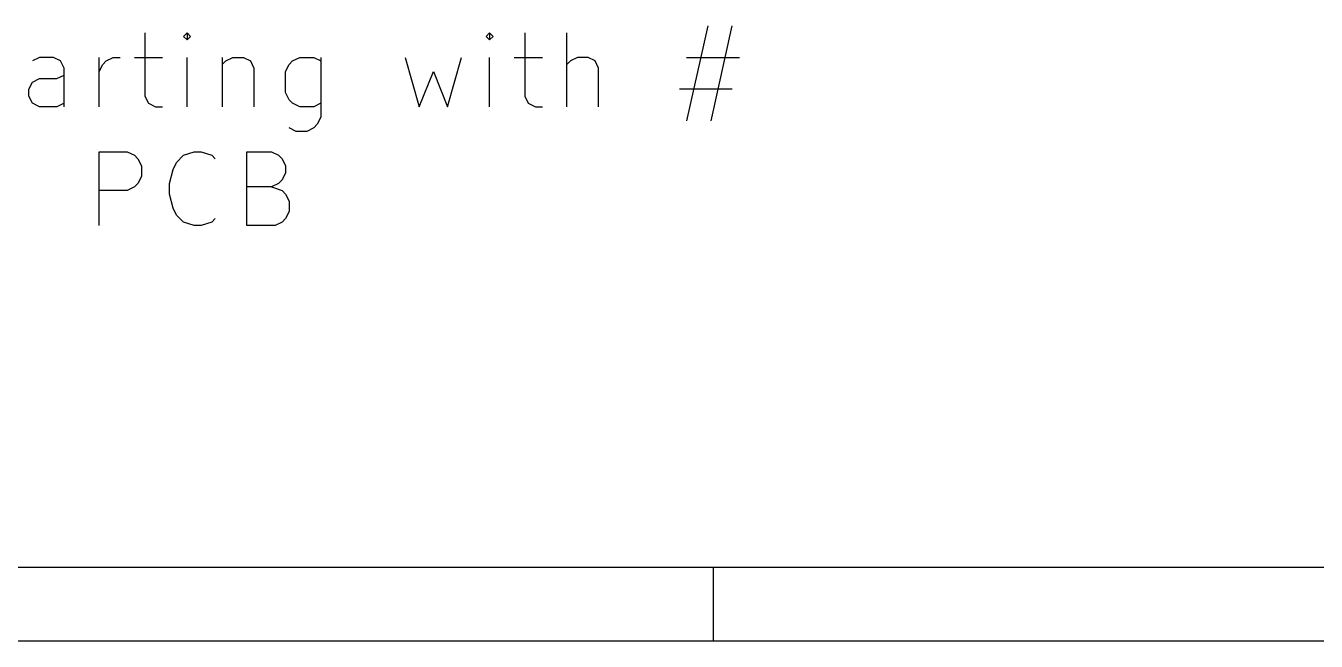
# Model space of a CAD drawing. Header units: millimetres. Extents: x 10 to 287, y -200 to -10.
# Drawn here: x 141.32 to 176.38, y -200.01 to -183.29 of the extents above; entities that cross this region are included whole.
import ezdxf

# ---------------------------------------------------------------- set-up
doc = ezdxf.new("R2010")
doc.units = ezdxf.units.MM
doc.layers.add('LIGHTBLUE', color=172, linetype='CONTINUOUS')
doc.layers.add('RED', color=14, linetype='CONTINUOUS')

msp = doc.modelspace()

# ---------------------------------------------------------------- linework, layer by layer
at = {"layer": 'LIGHTBLUE', "linetype": 'CONTINUOUS'}
for p, q in [((159.8484, -183.2931), (159.2751, -185.873)), ((159.9439, -185.873), (160.5172, -183.2931)), ((144.5601, -183.4842), (144.5601, -185.2041)), ((145.7067, -183.4842), (145.6112, -183.5798)), ((145.6112, -183.5798), (145.7067, -183.6753)), ((145.8023, -183.5798), (145.7067, -183.4842)), ((145.7067, -183.4842), (145.7067, -183.6753)), ((145.7067, -183.6753), (145.8023, -183.5798)), ((153.9242, -183.4842), (153.8287, -183.5798)), ((153.8287, -183.5798), (153.9242, -183.6753)), ((154.0198, -183.5798), (153.9242, -183.4842)), ((153.9242, -183.4842), (153.9242, -183.6753)), ((153.9242, -183.6753), (154.0198, -183.5798)), ((154.8797, -183.4842), (154.8797, -185.2041)), ((156.0263, -185.4908), (156.0263, -183.4842)), ((141.6935, -184.1531), (141.5024, -184.2486)), ((142.0757, -184.1531), (141.6935, -184.1531)), ((142.2668, -184.2486), (142.0757, -184.1531)), ((142.3624, -184.4397), (142.2668, -184.2486)), ((143.3179, -185.4908), (143.3179, -184.1531)), ((143.3179, -184.5353), (143.4135, -184.3442)), ((143.4135, -184.3442), (143.509, -184.2486)), ((143.509, -184.2486), (143.7001, -184.1531)), ((143.7001, -184.1531), (143.8912, -184.1531)), ((144.2735, -184.1531), (145.0379, -184.1531)), ((145.7067, -185.4908), (145.7067, -184.1531)), ((146.6622, -184.1531), (146.6622, -185.4908)), ((146.6622, -184.3442), (146.7578, -184.2486)), ((146.7578, -184.2486), (146.9489, -184.1531)), ((146.9489, -184.1531), (147.2355, -184.1531)), ((147.2355, -184.1531), (147.4266, -184.2486)), ((147.4266, -184.2486), (147.5222, -184.4397)), ((148.3822, -184.5353), (148.4777, -184.3442)), ((148.4777, -184.3442), (148.5733, -184.2486)), ((148.5733, -184.2486), (148.7644, -184.1531)), ((148.7644, -184.1531), (149.1466, -184.1531)), ((149.1466, -184.1531), (149.3377, -184.2486)), ((149.3377, -184.1531), (149.3377, -185.7775)), ((151.6309, -184.1531), (152.0131, -185.4908)), ((152.7775, -185.4908), (153.1597, -184.1531)), ((153.9242, -185.4908), (153.9242, -184.1531)), ((154.5931, -184.1531), (155.3575, -184.1531)), ((156.1219, -184.2486), (156.0263, -184.3442)), ((156.313, -184.1531), (156.1219, -184.2486)), ((156.5996, -184.1531), (156.313, -184.1531)), ((156.7907, -184.2486), (156.5996, -184.1531)), ((156.8863, -184.4397), (156.7907, -184.2486)), ((159.2751, -184.1531), (160.7083, -184.1531)), ((141.5024, -184.8219), (141.6935, -184.7264)), ((141.6935, -184.7264), (142.1713, -184.7264)), ((142.1713, -184.7264), (142.3624, -184.6308)), ((142.3624, -185.4908), (142.3624, -184.4397)), ((147.5222, -184.4397), (147.5222, -185.4908)), ((148.3822, -185.1086), (148.3822, -184.5353)), ((152.0131, -185.4908), (152.3953, -184.5353)), ((152.3953, -184.5353), (152.7775, -185.4908)), ((156.8863, -185.4908), (156.8863, -184.4397)), ((141.4069, -185.013), (141.5024, -184.8219)), ((141.4069, -185.2041), (141.4069, -185.013)), ((160.5172, -185.013), (159.084, -185.013)), ((141.5024, -185.3953), (141.4069, -185.2041)), ((141.6935, -185.4908), (141.5024, -185.3953)), ((142.3624, -185.3953), (142.1713, -185.4908)), ((144.5601, -185.2041), (144.6557, -185.3953)), ((144.6557, -185.3953), (144.8468, -185.4908)), ((148.4777, -185.2997), (148.3822, -185.1086)), ((148.5733, -185.3953), (148.4777, -185.2997)), ((148.7644, -185.4908), (148.5733, -185.3953)), ((149.3377, -185.3953), (149.1466, -185.4908)), ((154.8797, -185.2041), (154.9753, -185.3953)), ((154.9753, -185.3953), (155.1664, -185.4908)), ((142.1713, -185.4908), (141.6935, -185.4908)), ((144.8468, -185.4908), (145.0379, -185.4908)), ((149.1466, -185.4908), (148.7644, -185.4908)), ((149.3377, -185.7775), (149.2421, -185.9686)), ((155.1664, -185.4908), (155.3575, -185.4908)), ((148.6688, -186.1597), (148.4777, -186.0641)), ((149.1466, -186.0641), (148.9555, -186.1597)), ((149.2421, -185.9686), (149.1466, -186.0641)), ((148.9555, -186.1597), (148.6688, -186.1597)), ((143.3178, -188.7213), (143.3178, -186.7147)), ((143.3178, -186.7147), (144.0822, -186.7147)), ((144.0822, -186.7147), (144.2733, -186.8103)), ((144.2733, -186.8103), (144.3689, -186.9058)), ((145.42, -187.0014), (145.6111, -186.8103)), ((145.6111, -186.8103), (145.8977, -186.7147)), ((145.8977, -186.7147), (146.0888, -186.7147)), ((146.0888, -186.7147), (146.3755, -186.8103)), ((146.3755, -186.8103), (146.471, -186.9058)), ((147.331, -188.7213), (147.331, -186.7147)), ((147.331, -186.7147), (147.9999, -186.7147)), ((147.9999, -186.7147), (148.191, -186.8103)), ((148.191, -186.8103), (148.2865, -186.9058)), ((144.3689, -186.9058), (144.4644, -187.0969)), ((144.4644, -187.0969), (144.4644, -187.3836)), ((145.3244, -187.1925), (145.42, -187.0014)), ((148.2865, -186.9058), (148.3821, -187.0969)), ((148.3821, -187.0969), (148.3821, -187.288)), ((144.4644, -187.3836), (144.3689, -187.5747)), ((145.2289, -187.5747), (145.3244, -187.1925)), ((148.2865, -187.4791), (148.191, -187.5747)), ((148.3821, -187.288), (148.2865, -187.4791)), ((144.0822, -187.7658), (143.3178, -187.7658)), ((144.2733, -187.6702), (144.0822, -187.7658)), ((144.3689, -187.5747), (144.2733, -187.6702)), ((145.2289, -187.8613), (145.2289, -187.5747)), ((145.3244, -188.2435), (145.2289, -187.8613)), ((147.9999, -187.6702), (147.331, -187.6702)), ((148.191, -187.5747), (147.9999, -187.6702)), ((147.9999, -187.6702), (148.2865, -187.7658)), ((148.2865, -187.7658), (148.3821, -187.8613)), ((148.3821, -187.8613), (148.4776, -188.0524)), ((148.4776, -188.0524), (148.4776, -188.3391)), ((145.42, -188.4346), (145.3244, -188.2435)), ((145.6111, -188.6258), (145.42, -188.4346)), ((146.471, -188.5302), (146.3755, -188.6258)), ((148.3821, -188.5302), (148.2865, -188.6258)), ((148.4776, -188.3391), (148.3821, -188.5302)), ((145.8977, -188.7213), (145.6111, -188.6258)), ((146.0888, -188.7213), (145.8977, -188.7213)), ((146.3755, -188.6258), (146.0888, -188.7213)), ((148.0954, -188.7213), (147.331, -188.7213)), ((148.2865, -188.6258), (148.0954, -188.7213))]:
    msp.add_line(p, q, dxfattribs=at)
at = {"layer": 'RED', "linetype": 'CONTINUOUS'}
for p, q in [((285.0022, -198.0072), (12, -198.0072)), ((160, -198.0072), (160, -200.0072)), ((287.0022, -200.0072), (10, -200.0072))]:
    msp.add_line(p, q, dxfattribs=at)

doc.saveas('drawing.dxf')
